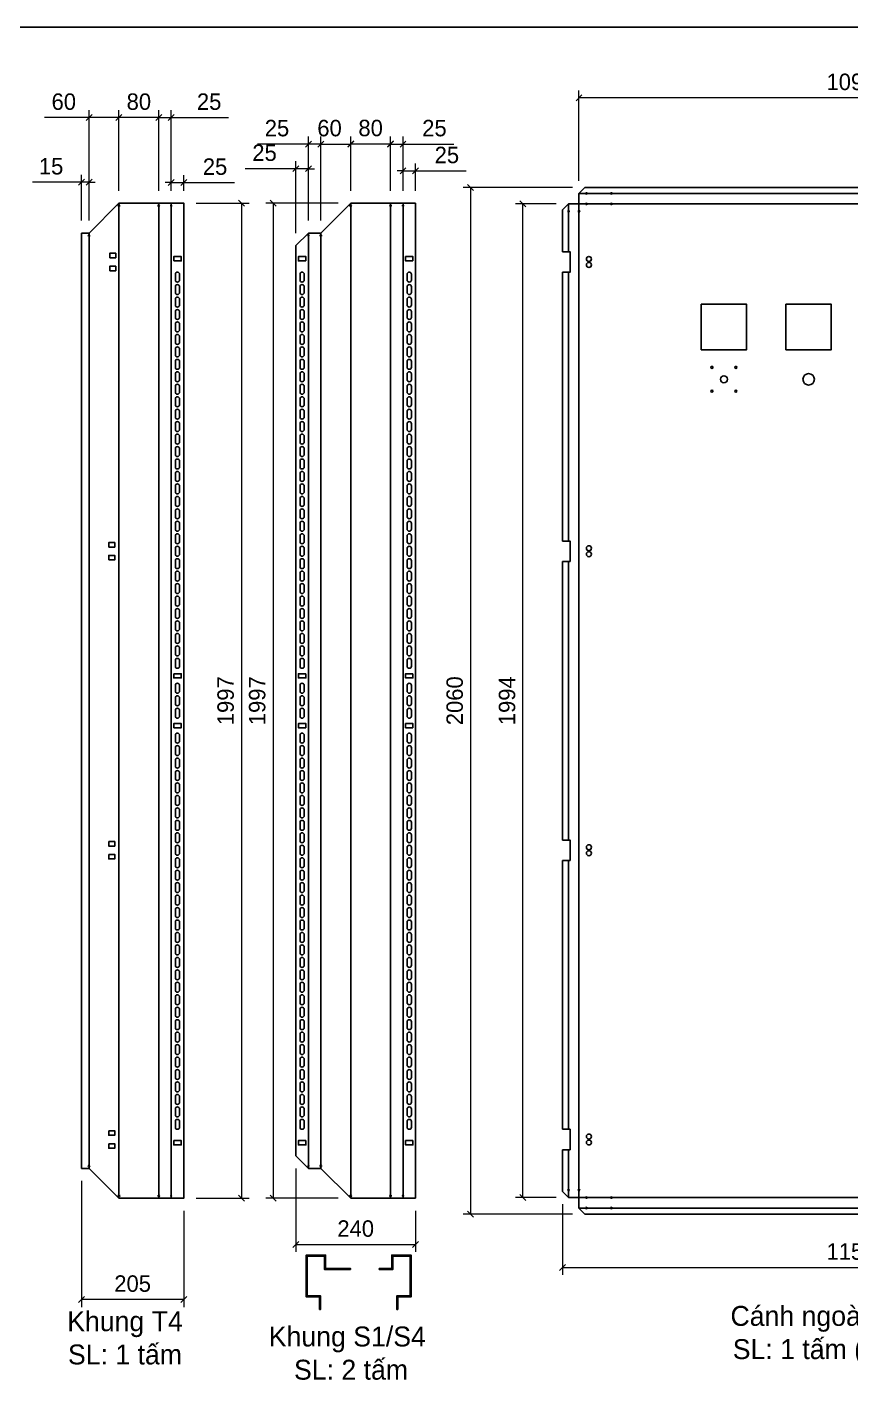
# Model space of a CAD drawing. Header units: millimetres. Extents: x 0 to 5930, y 0 to 4193.
# Drawn here: x 1402 to 3056, y 1476 to 4193 of the extents above; entities that cross this region are included whole.
import ezdxf
from ezdxf.enums import TextEntityAlignment as Align

# ---------------------------------------------------------------- set-up
doc = ezdxf.new("R2010")
doc.units = ezdxf.units.MM
doc.layers.add('CNC', color=7, linetype='Continuous')
doc.layers.add('DIM', color=253, linetype='Continuous')
doc.styles.add('Tahoma (Input Text)', font='tahoma.ttf')
doc.dimstyles.new('Dim-33', dxfattribs={"dimtxt": 33, "dimasz": 12, "dimexe": 15, "dimexo": 25, "dimgap": 15, "dimtad": 1, "dimdec": 0, "dimtxsty": 'Standard', "dimblk": 'OBLIQUE', "dimcen": 10, "dimclrd": 5, "dimclre": 5, "dimclrt": 3, "dimazin": 3, "dimtfac": 1, "dimtdec": 0, "dimtmove": 0, "dimatfit": 3, "dimldrblk": 'OPEN30', "dimlwd": 9, "dimlwe": 9})

# ---------------------------------------------------------------- blocks, each defined once
blk = doc.blocks.new('*D8')
at = {"color": 0, "linetype": 'ByBlock', "lineweight": -2}
for p, q in [((1685.5, 3874.6), (1697.5, 3886.6)), ((1722.5, 3886.6), (1710.5, 3874.6))]:
    blk.add_line(p, q, dxfattribs=at)
at = {"layer": 'Defpoints', "color": 0, "transparency": 16777216}
for p in [(1716.5, 3880.6), (1691.5, 3839.3), (1716.5, 3839.3)]:
    blk.add_point(p, dxfattribs=at)
at = {"layer": 'DIM', "color": 5, "lineweight": 9, "transparency": 16777216}
for p, q in [((1691.5, 3864.3), (1691.5, 3895.6)), ((1716.5, 3864.3), (1716.5, 3895.6)), ((1691.5, 3880.6), (1679.5, 3880.6)), ((1691.5, 3880.6), (1716.5, 3880.6)), ((1716.5, 3880.6), (1818.6, 3880.6))]:
    blk.add_line(p, q, dxfattribs=at)
at = {"layer": 'DIM', "color": 3, "transparency": 16777216, "insert": (1779.5, 3912.4), "char_height": 33, "attachment_point": 5}
blk.add_mtext('25', dxfattribs=at)
blk = doc.blocks.new('_Oblique')
at = {"color": 0, "linetype": 'ByBlock', "lineweight": -2}
blk.add_line((-0.5, -0.5), (0.5, 0.5), dxfattribs=at)
blk = doc.blocks.new('_Open30')
at = {"color": 0, "linetype": 'ByBlock', "lineweight": -2}
for p, q in [((-1, 0.27), (0, 0)), ((0, 0), (-1, -0.27)), ((0, 0), (-1, 0))]:
    blk.add_line(p, q, dxfattribs=at)
blk = doc.blocks.new('*D9')
at = {"color": 0, "linetype": 'ByBlock', "lineweight": -2}
for p, q in [((1660.5, 4004.9), (1672.5, 4016.9)), ((1697.5, 4016.9), (1685.5, 4004.9))]:
    blk.add_line(p, q, dxfattribs=at)
at = {"layer": 'Defpoints', "color": 0, "transparency": 16777216}
for p in [(1666.5, 4010.9), (1666.5, 3839.3), (1691.5, 3839.3)]:
    blk.add_point(p, dxfattribs=at)
at = {"layer": 'DIM', "color": 5, "lineweight": 9, "transparency": 16777216}
for p, q in [((1666.5, 3864.3), (1666.5, 4025.9)), ((1691.5, 3864.3), (1691.5, 4025.9)), ((1666.5, 4010.9), (1654.5, 4010.9)), ((1666.5, 4010.9), (1691.5, 4010.9)), ((1691.5, 4010.9), (1806.6, 4010.9))]:
    blk.add_line(p, q, dxfattribs=at)
at = {"layer": 'DIM', "color": 3, "transparency": 16777216, "insert": (1767.6, 4042.8), "char_height": 33, "attachment_point": 5}
blk.add_mtext('25', dxfattribs=at)
blk = doc.blocks.new('*D10')
at = {"color": 0, "linetype": 'ByBlock', "lineweight": -2}
for p, q in [((1592.5, 4016.9), (1580.5, 4004.9)), ((1660.5, 4004.9), (1672.5, 4016.9))]:
    blk.add_line(p, q, dxfattribs=at)
at = {"layer": 'Defpoints', "color": 0, "transparency": 16777216}
for p in [(1586.5, 4010.9), (1586.5, 3839.3), (1666.5, 3839.3)]:
    blk.add_point(p, dxfattribs=at)
at = {"layer": 'DIM', "color": 5, "lineweight": 9, "transparency": 16777216}
for p, q in [((1586.5, 3864.3), (1586.5, 4025.9)), ((1666.5, 3864.3), (1666.5, 4025.9)), ((1666.5, 4010.9), (1586.5, 4010.9))]:
    blk.add_line(p, q, dxfattribs=at)
at = {"layer": 'DIM', "color": 3, "transparency": 16777216, "insert": (1626.5, 4042.8), "char_height": 33, "attachment_point": 5}
blk.add_mtext('80', dxfattribs=at)
blk = doc.blocks.new('*D11')
at = {"color": 0, "linetype": 'ByBlock', "lineweight": -2}
for p, q in [((1532.5, 4016.9), (1520.5, 4004.9)), ((1580.5, 4004.9), (1592.5, 4016.9))]:
    blk.add_line(p, q, dxfattribs=at)
at = {"layer": 'Defpoints', "color": 0, "transparency": 16777216}
for p in [(1526.5, 4010.9), (1586.5, 3839.3), (1526.5, 3779.3)]:
    blk.add_point(p, dxfattribs=at)
at = {"layer": 'DIM', "color": 5, "lineweight": 9, "transparency": 16777216}
for p, q in [((1526.5, 3804.3), (1526.5, 4025.9)), ((1586.5, 3864.3), (1586.5, 4025.9)), ((1526.5, 4010.9), (1437.2, 4010.9)), ((1586.5, 4010.9), (1526.5, 4010.9))]:
    blk.add_line(p, q, dxfattribs=at)
at = {"layer": 'DIM', "color": 3, "transparency": 16777216, "insert": (1475.8, 4042.8), "char_height": 33, "attachment_point": 5}
blk.add_mtext('60', dxfattribs=at)
blk = doc.blocks.new('*D12')
at = {"color": 0, "linetype": 'ByBlock', "lineweight": -2}
for p, q in [((1505.5, 3875.3), (1517.5, 3887.3)), ((1532.5, 3887.3), (1520.5, 3875.3))]:
    blk.add_line(p, q, dxfattribs=at)
at = {"layer": 'Defpoints', "color": 0, "transparency": 16777216}
for p in [(1511.5, 3881.3), (1511.5, 3779.3), (1526.5, 3779.3)]:
    blk.add_point(p, dxfattribs=at)
at = {"layer": 'DIM', "color": 5, "lineweight": 9, "transparency": 16777216}
for p, q in [((1511.5, 3804.3), (1511.5, 3896.3)), ((1526.5, 3804.3), (1526.5, 3896.3)), ((1511.5, 3881.3), (1413.1, 3881.3)), ((1526.5, 3881.3), (1511.5, 3881.3)), ((1526.5, 3881.3), (1538.5, 3881.3))]:
    blk.add_line(p, q, dxfattribs=at)
at = {"layer": 'DIM', "color": 3, "transparency": 16777216, "insert": (1450.3, 3913.1), "char_height": 33, "attachment_point": 5}
blk.add_mtext('15', dxfattribs=at)
blk = doc.blocks.new('*D13')
at = {"color": 0, "linetype": 'ByBlock', "lineweight": -2}
for p, q in [((1838.7, 3833.3), (1826.7, 3845.3)), ((1826.7, 1848.3), (1838.7, 1836.3))]:
    blk.add_line(p, q, dxfattribs=at)
at = {"layer": 'Defpoints', "color": 0, "transparency": 16777216}
for p in [(1716.5, 3839.3), (1716.5, 1842.3), (1832.7, 1842.3)]:
    blk.add_point(p, dxfattribs=at)
at = {"layer": 'DIM', "color": 5, "lineweight": 9, "transparency": 16777216}
for p, q in [((1741.5, 3839.3), (1847.7, 3839.3)), ((1832.7, 3839.3), (1832.7, 1842.3)), ((1741.5, 1842.3), (1847.7, 1842.3))]:
    blk.add_line(p, q, dxfattribs=at)
at = {"layer": 'DIM', "color": 3, "transparency": 16777216, "insert": (1800.8, 2840.8), "char_height": 33, "attachment_point": 5, "rotation": 90}
blk.add_mtext('1997', dxfattribs=at)
blk = doc.blocks.new('A$C143B6121')
at = {"color": 2}
for p, q in [((3.2, 8.5), (14.7, 8.5)), ((3.2, 0), (14.7, 0))]:
    blk.add_line(p, q, dxfattribs=at)
for centre, start, end in [((3.2, 4.3), 90, 270), ((14.7, 4.3), 270, 90)]:
    blk.add_arc(centre, 4.25, start, end, dxfattribs=at)
blk = doc.blocks.new('*D14')
at = {"color": 0, "linetype": 'ByBlock', "lineweight": -2}
for p, q in [((1517.5, 1645.2), (1505.5, 1633.2)), ((1710.5, 1633.2), (1722.5, 1645.2))]:
    blk.add_line(p, q, dxfattribs=at)
at = {"layer": 'Defpoints', "color": 0, "transparency": 16777216}
for p in [(1511.5, 1902.3), (1716.5, 1842.3), (1511.5, 1639.2)]:
    blk.add_point(p, dxfattribs=at)
at = {"layer": 'DIM', "color": 5, "lineweight": 9, "transparency": 16777216}
for p, q in [((1511.5, 1877.3), (1511.5, 1624.2)), ((1716.5, 1817.3), (1716.5, 1624.2)), ((1716.5, 1639.2), (1511.5, 1639.2))]:
    blk.add_line(p, q, dxfattribs=at)
at = {"layer": 'DIM', "color": 3, "transparency": 16777216, "insert": (1614, 1671), "char_height": 33, "attachment_point": 5}
blk.add_mtext('205', dxfattribs=at)
blk = doc.blocks.new('f3daunguoc')
at = {"layer": 'CNC', "color": 2, "lineweight": -3}
blk.add_circle((0, 0), 1.5, dxfattribs=at)
blk = doc.blocks.new('*D30')
at = {"color": 0, "linetype": 'ByBlock', "lineweight": -2}
for p, q in [((2298.6, 3864.8), (2286.6, 3876.8)), ((2286.6, 1816.8), (2298.6, 1804.8))]:
    blk.add_line(p, q, dxfattribs=at)
at = {"layer": 'Defpoints', "color": 0, "transparency": 16777216}
for p in [(2522.1, 3870.8), (2292.6, 1810.8), (2522.1, 1810.8)]:
    blk.add_point(p, dxfattribs=at)
at = {"layer": 'DIM', "color": 5, "lineweight": 9, "transparency": 16777216}
for p, q in [((2497.1, 3870.8), (2277.6, 3870.8)), ((2292.6, 3870.8), (2292.6, 1810.8)), ((2497.1, 1810.8), (2277.6, 1810.8))]:
    blk.add_line(p, q, dxfattribs=at)
at = {"layer": 'DIM', "color": 3, "transparency": 16777216, "insert": (2260.7, 2840.8), "char_height": 33, "attachment_point": 5, "rotation": 90}
blk.add_mtext('2060', dxfattribs=at)
blk = doc.blocks.new('*D31')
at = {"color": 0, "linetype": 'ByBlock', "lineweight": -2}
for p, q in [((2403.6, 3831.8), (2391.6, 3843.8)), ((2391.6, 1849.8), (2403.6, 1837.8))]:
    blk.add_line(p, q, dxfattribs=at)
at = {"layer": 'Defpoints', "color": 0, "transparency": 16777216}
for p in [(2397.6, 3837.8), (2489.1, 3837.8), (2489.1, 1843.8)]:
    blk.add_point(p, dxfattribs=at)
at = {"layer": 'DIM', "color": 5, "lineweight": 9, "transparency": 16777216}
for p, q in [((2464.1, 3837.8), (2382.6, 3837.8)), ((2397.6, 1843.8), (2397.6, 3837.8)), ((2464.1, 1843.8), (2382.6, 1843.8))]:
    blk.add_line(p, q, dxfattribs=at)
at = {"layer": 'DIM', "color": 3, "transparency": 16777216, "insert": (2365.8, 2840.8), "char_height": 33, "attachment_point": 5, "rotation": 90}
blk.add_mtext('1994', dxfattribs=at)
blk = doc.blocks.new('*D32')
at = {"color": 0, "linetype": 'ByBlock', "lineweight": -2}
for p, q in [((2516.1, 4056.6), (2504.1, 4044.6)), ((3596.1, 4044.6), (3608.1, 4056.6))]:
    blk.add_line(p, q, dxfattribs=at)
at = {"layer": 'Defpoints', "color": 0, "transparency": 16777216}
for p in [(2510.1, 4050.6), (2510.1, 3858.8), (3602.1, 3858.8)]:
    blk.add_point(p, dxfattribs=at)
at = {"layer": 'DIM', "color": 5, "lineweight": 9, "transparency": 16777216}
for p, q in [((2510.1, 3883.8), (2510.1, 4065.6)), ((3602.1, 4050.6), (2510.1, 4050.6)), ((3602.1, 3883.8), (3602.1, 4065.6))]:
    blk.add_line(p, q, dxfattribs=at)
at = {"layer": 'DIM', "color": 3, "transparency": 16777216, "insert": (3056.1, 4082.5), "char_height": 33, "attachment_point": 5}
blk.add_mtext('1092', dxfattribs=at)
blk = doc.blocks.new('*D33')
at = {"color": 0, "linetype": 'ByBlock', "lineweight": -2}
for p, q in [((2483.1, 1709.5), (2471.1, 1697.5)), ((3629.1, 1697.5), (3641.1, 1709.5))]:
    blk.add_line(p, q, dxfattribs=at)
at = {"layer": 'Defpoints', "color": 0, "transparency": 16777216}
for p in [(2477.1, 1855.8), (3635.1, 1855.8), (3635.1, 1703.5)]:
    blk.add_point(p, dxfattribs=at)
at = {"layer": 'DIM', "color": 5, "lineweight": 9, "transparency": 16777216}
for p, q in [((2477.1, 1830.8), (2477.1, 1688.5)), ((3635.1, 1830.8), (3635.1, 1688.5)), ((2477.1, 1703.5), (3635.1, 1703.5))]:
    blk.add_line(p, q, dxfattribs=at)
at = {"layer": 'DIM', "color": 3, "transparency": 16777216, "insert": (3056.1, 1735.3), "char_height": 33, "attachment_point": 5}
blk.add_mtext('1158', dxfattribs=at)
blk = doc.blocks.new('khungtenAsean2')
at = {"color": 7}
blk.add_lwpolyline([(0, 0), (2970, 0), (2970, -2100), (0, -2100)], close=True, dxfattribs=at)
at = {"color": 1, "style": 'Tahoma (Input Text)', "flags": 8}
for tag, p in [('#01', (137.1, -2021.3)), ('#03', (506.6, -2019.3)), ('#05', (1106.6, -2021.3)), ('#07', (1834.7, -2021.3)), ('#09', (2146.7, -2021.3)), ('#02', (98.5, -2081.3)), ('#04', (486.1, -2081.3)), ('#06', (1065.3, -2081.3)), ('#08', (1817.4, -2081.3)), ('#10', (2146.7, -2081.3))]:
    blk.add_attdef(tag, p, '', height=25, dxfattribs=at)
blk.add_attdef('#11', text='', height=25, dxfattribs=at).set_placement((2915, -2067.3), align=Align.CENTER)
blk = doc.blocks.new('*D79')
at = {"color": 0, "linetype": 'ByBlock', "lineweight": -2}
for p, q in [((1997.8, 3963.8), (1985.8, 3951.8)), ((2045.8, 3951.8), (2057.8, 3963.8))]:
    blk.add_line(p, q, dxfattribs=at)
at = {"layer": 'Defpoints', "color": 0, "transparency": 16777216}
for p in [(2051.8, 3957.8), (2051.8, 3839.3), (1991.8, 3779.3)]:
    blk.add_point(p, dxfattribs=at)
at = {"layer": 'DIM', "color": 5, "lineweight": 9, "transparency": 16777216}
for p, q in [((1991.8, 3804.3), (1991.8, 3972.8)), ((2051.8, 3864.3), (2051.8, 3972.8)), ((1991.8, 3957.8), (2051.8, 3957.8))]:
    blk.add_line(p, q, dxfattribs=at)
at = {"layer": 'DIM', "color": 3, "transparency": 16777216, "insert": (2009.3, 3989.7), "char_height": 33, "attachment_point": 5}
blk.add_mtext('60', dxfattribs=at)
blk = doc.blocks.new('*D80')
at = {"color": 0, "linetype": 'ByBlock', "lineweight": -2}
for p, q in [((2057.8, 3964.1), (2045.8, 3952.1)), ((2125.8, 3952.1), (2137.8, 3964.1))]:
    blk.add_line(p, q, dxfattribs=at)
at = {"layer": 'Defpoints', "color": 0, "transparency": 16777216}
for p in [(2131.8, 3958.1), (2051.8, 3839.3), (2131.8, 3839.3)]:
    blk.add_point(p, dxfattribs=at)
at = {"layer": 'DIM', "color": 5, "lineweight": 9, "transparency": 16777216}
for p, q in [((2051.8, 3864.3), (2051.8, 3973.1)), ((2131.8, 3864.3), (2131.8, 3973.1)), ((2051.8, 3958.1), (2131.8, 3958.1))]:
    blk.add_line(p, q, dxfattribs=at)
at = {"layer": 'DIM', "color": 3, "transparency": 16777216, "insert": (2091.8, 3989.9), "char_height": 33, "attachment_point": 5}
blk.add_mtext('80', dxfattribs=at)
blk = doc.blocks.new('*D81')
at = {"color": 0, "linetype": 'ByBlock', "lineweight": -2}
for p, q in [((1960.8, 3951.8), (1972.8, 3963.8)), ((1997.8, 3963.8), (1985.8, 3951.8))]:
    blk.add_line(p, q, dxfattribs=at)
at = {"layer": 'Defpoints', "color": 0, "transparency": 16777216}
for p in [(1966.8, 3957.8), (1966.8, 3839.3), (1991.8, 3779.3)]:
    blk.add_point(p, dxfattribs=at)
at = {"layer": 'DIM', "color": 5, "lineweight": 9, "transparency": 16777216}
for p, q in [((1966.8, 3864.3), (1966.8, 3972.8)), ((1991.8, 3804.3), (1991.8, 3972.8)), ((1966.8, 3957.8), (1864.8, 3957.8)), ((1991.8, 3957.8), (1966.8, 3957.8)), ((1991.8, 3957.8), (2003.8, 3957.8))]:
    blk.add_line(p, q, dxfattribs=at)
at = {"layer": 'DIM', "color": 3, "transparency": 16777216, "insert": (1903.8, 3989.7), "char_height": 33, "attachment_point": 5}
blk.add_mtext('25', dxfattribs=at)
blk = doc.blocks.new('*D82')
at = {"color": 0, "linetype": 'ByBlock', "lineweight": -2}
for p, q in [((2125.8, 3951.8), (2137.8, 3963.8)), ((2162.8, 3963.8), (2150.8, 3951.8))]:
    blk.add_line(p, q, dxfattribs=at)
at = {"layer": 'Defpoints', "color": 0, "transparency": 16777216}
for p in [(2156.8, 3957.8), (2131.8, 3839.3), (2156.8, 3839.3)]:
    blk.add_point(p, dxfattribs=at)
at = {"layer": 'DIM', "color": 5, "lineweight": 9, "transparency": 16777216}
for p, q in [((2131.8, 3864.3), (2131.8, 3972.8)), ((2156.8, 3864.3), (2156.8, 3972.8)), ((2131.8, 3957.8), (2119.8, 3957.8)), ((2131.8, 3957.8), (2156.8, 3957.8)), ((2156.8, 3957.8), (2258.9, 3957.8))]:
    blk.add_line(p, q, dxfattribs=at)
at = {"layer": 'DIM', "color": 3, "transparency": 16777216, "insert": (2219.9, 3989.7), "char_height": 33, "attachment_point": 5}
blk.add_mtext('25', dxfattribs=at)
blk = doc.blocks.new('*D83')
at = {"color": 0, "linetype": 'ByBlock', "lineweight": -2}
for p, q in [((2150.8, 3897.9), (2162.8, 3909.9)), ((2187.8, 3909.9), (2175.8, 3897.9))]:
    blk.add_line(p, q, dxfattribs=at)
at = {"layer": 'Defpoints', "color": 0, "transparency": 16777216}
for p in [(2181.8, 3903.9), (2156.8, 3839.3), (2181.8, 3839.3)]:
    blk.add_point(p, dxfattribs=at)
at = {"layer": 'DIM', "color": 5, "lineweight": 9, "transparency": 16777216}
for p, q in [((2156.8, 3864.3), (2156.8, 3918.9)), ((2181.8, 3864.3), (2181.8, 3918.9)), ((2156.8, 3903.9), (2144.8, 3903.9)), ((2156.8, 3903.9), (2181.8, 3903.9)), ((2181.8, 3903.9), (2283.9, 3903.9))]:
    blk.add_line(p, q, dxfattribs=at)
at = {"layer": 'DIM', "color": 3, "transparency": 16777216, "insert": (2244.9, 3935.8), "char_height": 33, "attachment_point": 5}
blk.add_mtext('25', dxfattribs=at)
blk = doc.blocks.new('*D84')
at = {"color": 0, "linetype": 'ByBlock', "lineweight": -2}
for p, q in [((1935.8, 3902.5), (1947.8, 3914.5)), ((1972.8, 3914.5), (1960.8, 3902.5))]:
    blk.add_line(p, q, dxfattribs=at)
at = {"layer": 'Defpoints', "color": 0, "transparency": 16777216}
for p in [(1941.8, 3908.5), (1966.8, 3779.3), (1941.8, 3754.3)]:
    blk.add_point(p, dxfattribs=at)
at = {"layer": 'DIM', "color": 5, "lineweight": 9, "transparency": 16777216}
for p, q in [((1941.8, 3779.3), (1941.8, 3923.5)), ((1966.8, 3804.3), (1966.8, 3923.5)), ((1941.8, 3908.5), (1839.8, 3908.5)), ((1966.8, 3908.5), (1941.8, 3908.5)), ((1966.8, 3908.5), (1978.8, 3908.5))]:
    blk.add_line(p, q, dxfattribs=at)
at = {"layer": 'DIM', "color": 3, "transparency": 16777216, "insert": (1878.8, 3940.3), "char_height": 33, "attachment_point": 5}
blk.add_mtext('25', dxfattribs=at)
blk = doc.blocks.new('*D85')
at = {"color": 0, "linetype": 'ByBlock', "lineweight": -2}
for p, q in [((1902.1, 3833.3), (1890.1, 3845.3)), ((1890.1, 1848.3), (1902.1, 1836.3))]:
    blk.add_line(p, q, dxfattribs=at)
at = {"layer": 'Defpoints', "color": 0, "transparency": 16777216}
for p in [(2051.8, 3839.3), (1896.1, 1842.3), (2051.8, 1842.3)]:
    blk.add_point(p, dxfattribs=at)
at = {"layer": 'DIM', "color": 5, "lineweight": 9, "transparency": 16777216}
for p, q in [((2026.8, 3839.3), (1881.1, 3839.3)), ((1896.1, 3839.3), (1896.1, 1842.3)), ((2026.8, 1842.3), (1881.1, 1842.3))]:
    blk.add_line(p, q, dxfattribs=at)
at = {"layer": 'DIM', "color": 3, "transparency": 16777216, "insert": (1864.2, 2840.8), "char_height": 33, "attachment_point": 5, "rotation": 90}
blk.add_mtext('1997', dxfattribs=at)
blk = doc.blocks.new('*D86')
at = {"color": 0, "linetype": 'ByBlock', "lineweight": -2}
for p, q in [((1947.8, 1755.6), (1935.8, 1743.6)), ((2175.8, 1743.6), (2187.8, 1755.6))]:
    blk.add_line(p, q, dxfattribs=at)
at = {"layer": 'Defpoints', "color": 0, "transparency": 16777216}
for p in [(1941.8, 1927.3), (2181.8, 1842.3), (2181.8, 1749.6)]:
    blk.add_point(p, dxfattribs=at)
at = {"layer": 'DIM', "color": 5, "lineweight": 9, "transparency": 16777216}
for p, q in [((1941.8, 1902.3), (1941.8, 1734.6)), ((2181.8, 1817.3), (2181.8, 1734.6)), ((1941.8, 1749.6), (2181.8, 1749.6))]:
    blk.add_line(p, q, dxfattribs=at)
at = {"layer": 'DIM', "color": 3, "transparency": 16777216, "insert": (2061.8, 1781.4), "char_height": 33, "attachment_point": 5}
blk.add_mtext('240', dxfattribs=at)

msp = doc.modelspace()

# ---------------------------------------------------------------- linework, layer by layer
at = {"color": 7}
for p, q in [((1586.5, 3839.3), (1526.5, 3779.3)), ((1586.5, 3839.3), (1586.5, 1842.3)), ((1666.5, 3839.3), (1666.5, 1842.3)), ((1691.5, 3839.3), (1691.5, 1842.3)), ((1716.5, 3839.3), (1716.5, 1842.3)), ((2051.8, 3839.3), (2051.8, 1842.3)), ((2051.8, 3839.3), (2181.8, 3839.3)), ((2131.8, 3839.3), (2131.8, 1842.3)), ((2156.8, 1842.3), (2156.8, 3839.3)), ((2181.8, 1842.3), (2181.8, 3839.3)), ((1511.5, 3779.3), (1511.5, 1902.3)), ((1526.5, 3779.3), (1511.5, 3779.3)), ((1526.5, 3779.3), (1511.5, 3779.3)), ((1526.5, 3779.3), (1526.5, 1902.3)), ((1966.8, 1902.3), (1966.8, 3779.3)), ((1991.8, 1902.3), (1991.8, 3779.3)), ((1941.8, 1927.3), (1941.8, 3754.3)), ((1526.5, 1902.3), (1511.5, 1902.3)), ((1526.5, 1902.3), (1511.5, 1902.3)), ((1586.5, 1842.3), (1526.5, 1902.3)), ((2051.8, 1842.3), (2181.8, 1842.3))]:
    msp.add_line(p, q, dxfattribs=at)
at = {"color": 2}
for p, q in [((2051.8, 3839.3), (1991.8, 3779.3)), ((1966.8, 3779.3), (1941.8, 3754.3)), ((1991.8, 3779.3), (1966.8, 3779.3)), ((1966.8, 1902.3), (1941.8, 1927.3)), ((1991.8, 1902.3), (1966.8, 1902.3)), ((2051.8, 1842.3), (1991.8, 1902.3))]:
    msp.add_line(p, q, dxfattribs=at)
at = {"color": 7}
for points in [[(2477.1, 1939.8), (2477.1, 1855.8), (2489.1, 1843.8), (2510.1, 1843.8), (2510.1, 1822.8), (2522.1, 1810.8), (3590.1, 1810.8), (3602.1, 1822.8), (3602.1, 1843.8), (3623.1, 1843.8), (3635.1, 1855.8), (3635.1, 3825.8), (3623.1, 3837.8), (3602.1, 3837.8), (3602.1, 3858.8), (3590.1, 3870.8), (2522.1, 3870.8), (2510.1, 3858.8), (2510.1, 3837.8), (2489.1, 3837.8), (2477.1, 3825.8), (2477.1, 3741.8)], [(3602.1, 3858.8), (2510.1, 3858.8)], [(1586.5, 1842.3), (1716.5, 1842.3), (1716.5, 3839.3), (1586.5, 3839.3)], [(2489.1, 3837.8), (2489.1, 3741.8)], [(1511.5, 3779.3), (1511.5, 1902.3)], [(2477.1, 3700.8), (2477.1, 3161.3)], [(2489.1, 3700.8), (2489.1, 3161.3)], [(2477.1, 3120.3), (2477.1, 2561.3)], [(2489.1, 3120.3), (2489.1, 2561.3)], [(2477.1, 2520.3), (2477.1, 1980.8)], [(2489.1, 2520.3), (2489.1, 1980.8)], [(2489.1, 1939.8), (2489.1, 1843.8)], [(2510.1, 1822.8), (3602.1, 1822.8)], [(2051.4, 1699.4), (1999.4, 1699.4), (1999.4, 1726.4), (1964.4, 1726.4), (1964.4, 1646.4), (1991.4, 1646.4), (1991.4, 1619.4), (1989.4, 1619.4), (1989.4, 1644.4), (1962.4, 1644.4), (1962.4, 1728.4), (2001.4, 1728.4), (2001.4, 1701.4), (2051.4, 1701.4), (2051.4, 1699.4)], [(2109.1, 1699.4), (2136.1, 1699.4), (2136.1, 1726.4), (2171.1, 1726.4), (2171.1, 1646.4), (2144.1, 1646.4), (2144.1, 1619.4), (2146.1, 1619.4), (2146.1, 1644.4), (2173.1, 1644.4), (2173.1, 1728.4), (2134.1, 1728.4), (2134.1, 1701.4), (2109.1, 1701.4), (2109.1, 1699.4)]]:
    msp.add_lwpolyline(points, dxfattribs=at)
msp.add_lwpolyline([(3602.1, 3837.8), (2510.1, 3837.8), (2510.1, 1843.8), (3602.1, 1843.8)], close=True, dxfattribs=at)
at = {"color": 2}
for points in [[(1568, 3729.8), (1580, 3729.8), (1580, 3738.8), (1568, 3738.8)], [(1696.5, 3723.5), (1711.5, 3723.5), (1711.5, 3732), (1696.5, 3732)], [(1961.8, 3723.5), (1946.8, 3723.5), (1946.8, 3732), (1961.8, 3732)], [(2176.8, 3723.5), (2161.8, 3723.5), (2161.8, 3732), (2176.8, 3732)], [(1568, 3703.8), (1580, 3703.8), (1580, 3712.8), (1568, 3712.8)], [(1566, 3149.3), (1578, 3149.3), (1578, 3158.3), (1566, 3158.3)], [(1566, 3123.3), (1578, 3123.3), (1578, 3132.3), (1566, 3132.3)], [(1696.5, 2895), (1711.5, 2895), (1711.5, 2886.5), (1696.5, 2886.5)], [(1961.8, 2895), (1946.8, 2895), (1946.8, 2886.5), (1961.8, 2886.5)], [(2176.8, 2895), (2161.8, 2895), (2161.8, 2886.5), (2176.8, 2886.5)], [(1696.5, 2786.5), (1711.5, 2786.5), (1711.5, 2795), (1696.5, 2795)], [(1961.8, 2786.5), (1946.8, 2786.5), (1946.8, 2795), (1961.8, 2795)], [(2176.8, 2786.5), (2161.8, 2786.5), (2161.8, 2795), (2176.8, 2795)], [(1566, 2558.3), (1578, 2558.3), (1578, 2549.3), (1566, 2549.3)], [(1566, 2532.3), (1578, 2532.3), (1578, 2523.3), (1566, 2523.3)], [(1566, 1977.8), (1578, 1977.8), (1578, 1968.8), (1566, 1968.8)], [(1696.5, 1958), (1711.5, 1958), (1711.5, 1949.5), (1696.5, 1949.5)], [(1961.8, 1958), (1946.8, 1958), (1946.8, 1949.5), (1961.8, 1949.5)], [(2176.8, 1958), (2161.8, 1958), (2161.8, 1949.5), (2176.8, 1949.5)], [(1566, 1951.8), (1578, 1951.8), (1578, 1942.8), (1566, 1942.8)]]:
    msp.add_lwpolyline(points, close=True, dxfattribs=at)
for points in [[(2477.1, 3700.8), (2492.1, 3700.8), (2492.1, 3741.8), (2477.1, 3741.8)], [(2477.1, 3120.3), (2492.1, 3120.3), (2492.1, 3161.3), (2477.1, 3161.3)], [(2477.1, 2520.3), (2492.1, 2520.3), (2492.1, 2561.3), (2477.1, 2561.3)], [(2477.1, 1980.8), (2492.1, 1980.8), (2492.1, 1939.8), (2477.1, 1939.8)]]:
    msp.add_lwpolyline(points, dxfattribs=at)
at = {"ltscale": 300}
for points in [[(2755.6, 3545.3), (2846.6, 3545.3), (2846.6, 3636.3), (2755.6, 3636.3)], [(2925.6, 3545.3), (3016.6, 3545.3), (3016.6, 3636.3), (2925.6, 3636.3)]]:
    msp.add_lwpolyline(points, close=True, dxfattribs=at)
at = {"color": 2}
for centre, radius in [((1586.5, 3834.3), 1.5), ((1666.5, 3834.3), 1.5), ((1691.5, 3834.3), 1), ((2051.8, 3834.3), 1.5), ((2131.8, 3834.3), 1.5), ((2156.8, 3834.3), 1), ((1526.5, 3774.3), 1.5), ((1966.8, 3774.3), 1), ((1991.8, 3774.3), 1.5), ((2530.1, 3727.3), 5), ((2530.1, 3715.3), 5), ((2530.1, 3146.8), 5), ((2530.1, 3134.8), 5), ((2530.1, 2546.8), 5), ((2530.1, 2534.8), 5), ((2530.1, 1966.3), 5), ((2530.1, 1954.3), 5), ((1526.5, 1907.3), 1.5), ((1966.8, 1907.3), 1), ((1991.8, 1907.3), 1.5), ((1586.5, 1847.3), 1.5), ((1666.5, 1847.3), 1.5), ((1691.5, 1847.3), 1), ((2051.8, 1847.3), 1.5), ((2131.8, 1847.3), 1.5), ((2156.8, 1847.3), 1)]:
    msp.add_circle(centre, radius, dxfattribs=at)
at = {"ltscale": 300}
for centre, radius in [((2777.1, 3509.8), 2), ((2825.1, 3509.8), 2), ((2801.1, 3485.8), 7), ((2971.1, 3485.8), 11.5), ((2777.1, 3461.8), 2), ((2825.1, 3461.8), 2)]:
    msp.add_circle(centre, radius, dxfattribs=at)

# ---------------------------------------------------------------- block references
at = {"color": 7, "xscale": 1.996500000008381, "yscale": 1.996500000008381, "zscale": 1.996500000008381}
msp.add_blockref('khungtenAsean2', (0, 4192.7), dxfattribs=at)
at = {"lineweight": -3, "xscale": -1, "rotation": 180}
for p in [(2525.1, 3858.8), (2575.1, 3858.8), (2525.1, 3837.8), (2575.1, 3837.8), (2489.1, 3822.8), (2510.1, 3822.8)]:
    msp.add_blockref('f3daunguoc', p, dxfattribs=at)
at = {"color": 7, "xscale": -1, "rotation": 90}
for p in [(1708.3, 3699.8), (1958.6, 3699.8), (2173.6, 3699.8), (1708.3, 3674.8), (1958.6, 3674.8), (2173.6, 3674.8), (1708.3, 3649.8), (1958.6, 3649.8), (2173.6, 3649.8), (1708.3, 3624.8), (1958.6, 3624.8), (2173.6, 3624.8), (1708.3, 3599.8), (1958.6, 3599.8), (2173.6, 3599.8), (1708.3, 3574.8), (1958.6, 3574.8), (2173.6, 3574.8), (1708.3, 3549.8), (1958.6, 3549.8), (2173.6, 3549.8), (1708.3, 3524.8), (1708.3, 3524.8), (1958.6, 3524.8), (1958.6, 3524.8), (2173.6, 3524.8), (2173.6, 3524.8), (1708.3, 3499.8), (1958.6, 3499.8), (2173.6, 3499.8), (1708.3, 3474.8), (1708.3, 3449.8), (1958.6, 3474.8), (1958.6, 3449.8), (2173.6, 3474.8), (2173.6, 3449.8), (1708.3, 3424.8), (1958.6, 3424.8), (2173.6, 3424.8), (1708.3, 3399.8), (1958.6, 3399.8), (2173.6, 3399.8), (1708.3, 3374.8), (1958.6, 3374.8), (2173.6, 3374.8), (1708.3, 3349.8), (1958.6, 3349.8), (2173.6, 3349.8), (1708.3, 3324.8), (1958.6, 3324.8), (2173.6, 3324.8), (1708.3, 3299.8), (1958.6, 3299.8), (2173.6, 3299.8), (1708.3, 3274.8), (1958.6, 3274.8), (2173.6, 3274.8), (1708.3, 3249.8), (1958.6, 3249.8), (2173.6, 3249.8), (1708.3, 3224.8), (1958.6, 3224.8), (2173.6, 3224.8), (1708.3, 3199.8), (1958.6, 3199.8), (2173.6, 3199.8), (1708.3, 3174.8), (1958.6, 3174.8), (2173.6, 3174.8), (1708.3, 3149.8), (1708.3, 3124.8), (1958.6, 3149.8), (1958.6, 3124.8), (2173.6, 3149.8), (2173.6, 3124.8), (1708.3, 3099.8), (1958.6, 3099.8), (2173.6, 3099.8), (1708.3, 3074.8), (1958.6, 3074.8), (2173.6, 3074.8), (1708.3, 3049.8), (1958.6, 3049.8), (2173.6, 3049.8), (1708.3, 3024.8), (1958.6, 3024.8), (2173.6, 3024.8), (1708.3, 2999.8), (1708.3, 2999.8), (1958.6, 2999.8), (1958.6, 2999.8), (2173.6, 2999.8), (2173.6, 2999.8), (1708.3, 2974.8), (1958.6, 2974.8), (2173.6, 2974.8), (1708.3, 2949.8), (1958.6, 2949.8), (2173.6, 2949.8), (1708.3, 2924.8), (1958.6, 2924.8), (2173.6, 2924.8), (1708.3, 2874.8), (1958.6, 2874.8), (2173.6, 2874.8)]:
    msp.add_blockref('A$C143B6121', p, dxfattribs=at)
at = {"color": 7, "rotation": 90}
for p in [(1708.3, 2831.8), (1708.3, 2806.8), (1958.6, 2831.8), (1958.6, 2806.8), (2173.6, 2831.8), (2173.6, 2806.8), (1708.3, 2756.8), (1958.6, 2756.8), (2173.6, 2756.8), (1708.3, 2731.8), (1958.6, 2731.8), (2173.6, 2731.8), (1708.3, 2706.8), (1958.6, 2706.8), (2173.6, 2706.8), (1708.3, 2681.8), (1708.3, 2681.8), (1958.6, 2681.8), (1958.6, 2681.8), (2173.6, 2681.8), (2173.6, 2681.8), (1708.3, 2656.8), (1958.6, 2656.8), (2173.6, 2656.8), (1708.3, 2631.8), (1958.6, 2631.8), (2173.6, 2631.8), (1708.3, 2606.8), (1958.6, 2606.8), (2173.6, 2606.8), (1708.3, 2581.8), (1958.6, 2581.8), (2173.6, 2581.8), (1708.3, 2556.8), (1958.6, 2556.8), (2173.6, 2556.8), (1708.3, 2531.8), (1958.6, 2531.8), (2173.6, 2531.8), (1708.3, 2506.8), (1708.3, 2481.8), (1958.6, 2506.8), (1958.6, 2481.8), (2173.6, 2506.8), (2173.6, 2481.8), (1708.3, 2456.8), (1958.6, 2456.8), (2173.6, 2456.8), (1708.3, 2431.8), (1958.6, 2431.8), (2173.6, 2431.8), (1708.3, 2406.8), (1958.6, 2406.8), (2173.6, 2406.8), (1708.3, 2381.8), (1958.6, 2381.8), (2173.6, 2381.8), (1708.3, 2356.8), (1958.6, 2356.8), (2173.6, 2356.8), (1708.3, 2331.8), (1958.6, 2331.8), (2173.6, 2331.8), (1708.3, 2306.8), (1958.6, 2306.8), (2173.6, 2306.8), (1708.3, 2281.8), (1958.6, 2281.8), (2173.6, 2281.8), (1708.3, 2256.8), (1958.6, 2256.8), (2173.6, 2256.8), (1708.3, 2231.8), (1958.6, 2231.8), (2173.6, 2231.8), (1708.3, 2206.8), (1708.3, 2181.8), (1958.6, 2206.8), (1958.6, 2181.8), (2173.6, 2206.8), (2173.6, 2181.8), (1708.3, 2156.8), (1708.3, 2156.8), (1958.6, 2156.8), (1958.6, 2156.8), (2173.6, 2156.8), (2173.6, 2156.8), (1708.3, 2131.8), (1958.6, 2131.8), (2173.6, 2131.8), (1708.3, 2106.8), (1958.6, 2106.8), (2173.6, 2106.8), (1708.3, 2081.8), (1958.6, 2081.8), (2173.6, 2081.8), (1708.3, 2056.8), (1958.6, 2056.8), (2173.6, 2056.8), (1708.3, 2031.8), (1958.6, 2031.8), (2173.6, 2031.8), (1708.3, 2006.8), (1958.6, 2006.8), (2173.6, 2006.8), (1708.3, 1981.8), (1958.6, 1981.8), (2173.6, 1981.8)]:
    msp.add_blockref('A$C143B6121', p, dxfattribs=at)
at = {"lineweight": -3}
for p in [(2489.1, 1858.8), (2510.1, 1858.8), (2525.1, 1843.8), (2525.1, 1822.8), (2575.1, 1843.8), (2575.1, 1822.8)]:
    msp.add_blockref('f3daunguoc', p, dxfattribs=at)

# ---------------------------------------------------------------- texts
at = {"color": 2, "char_height": 40, "width": 775, "attachment_point": 5}
for s, insert in [('Khung T4\\PSL: 1 tấm', (1598.6, 1562)), ('Cánh ngoài KHUNG 1^JSL: 1 tấm ( tôn 2 mm)', (3077.4, 1567)), ('Khung S1/S4\\P SL: 2 tấm', (2045, 1531.4))]:
    msp.add_mtext(s, dxfattribs=dict(at, insert=insert))

# ---------------------------------------------------------------- dimensions: what is measured, and where the dimension line sits
at = {"layer": 'DIM', "color": 2}
for base, p1, p2, picture, middle in [((2510.1, 4050.6), (3602.1, 3858.8), (2510.1, 3858.8), '*D32', (3056.1, 4082.5)), ((1941.8, 3908.5), (1966.8, 3779.3), (1941.8, 3754.3), '*D84', (1878.8, 3940.3)), ((2181.8, 1749.6), (1941.8, 1927.3), (2181.8, 1842.3), '*D86', (2061.8, 1781.4)), ((3635.1, 1703.5), (2477.1, 1855.8), (3635.1, 1855.8), '*D33', (3056.1, 1735.3))]:
    dim = msp.add_linear_dim(base=base, p1=p1, p2=p2, dimstyle='Dim-33', dxfattribs=at)
    dim.commit()
    dim.dimension.update_dxf_attribs({"geometry": picture, "text_midpoint": middle})
at = {"layer": 'DIM', "color": 7}
for base, p1, p2, angle, picture, middle in [((1526.5, 4010.9), (1586.5, 3839.3), (1526.5, 3779.3), 180, '*D11', (1475.8, 4042.8)), ((1586.5, 4010.9), (1666.5, 3839.3), (1586.5, 3839.3), 180, '*D10', (1626.5, 4042.8)), ((2156.8, 3957.8), (2131.8, 3839.3), (2156.8, 3839.3), 180, '*D82', (2219.9, 3989.7)), ((2181.8, 3903.9), (2156.8, 3839.3), (2181.8, 3839.3), 180, '*D83', (2244.9, 3935.8)), ((1511.5, 3881.3), (1526.5, 3779.3), (1511.5, 3779.3), 180, '*D12', (1450.3, 3913.1)), ((1716.5, 3880.6), (1691.5, 3839.3), (1716.5, 3839.3), 180, '*D8', (1779.5, 3912.4)), ((1832.7, 1842.3), (1716.5, 3839.3), (1716.5, 1842.3), 90, '*D13', (1800.8, 2840.8))]:
    dim = msp.add_linear_dim(base=base, p1=p1, p2=p2, angle=angle, dimstyle='Dim-33', dxfattribs=at)
    dim.commit()
    dim.dimension.update_dxf_attribs({"geometry": picture, "text_midpoint": middle})
dim = msp.add_linear_dim(base=(1666.5, 4010.9), p1=(1691.5, 3839.3), p2=(1666.5, 3839.3), angle=180, dimstyle='Dim-33', dxfattribs=at)
dim.commit()
dim.dimension.update_dxf_attribs({"geometry": '*D9', "text_midpoint": (1767.6, 4010.9), "dimtype": 160})
dim = msp.add_linear_dim(base=(1966.8, 3957.8), p1=(1991.8, 3779.3), p2=(1966.8, 3839.3), dimstyle='Dim-33', dxfattribs=at)
dim.commit()
dim.dimension.update_dxf_attribs({"geometry": '*D81', "text_midpoint": (1903.8, 3989.7)})
for base, p1, p2, picture, middle in [((2051.8, 3957.8), (1991.8, 3779.3), (2051.8, 3839.3), '*D79', (2009.3, 3957.8)), ((2131.8, 3958.1), (2051.8, 3839.3), (2131.8, 3839.3), '*D80', (2091.8, 3958.1))]:
    dim = msp.add_linear_dim(base=base, p1=p1, p2=p2, dimstyle='Dim-33', dxfattribs=at)
    dim.commit()
    dim.dimension.update_dxf_attribs({"geometry": picture, "text_midpoint": middle, "dimtype": 160})
at = {"layer": 'DIM', "color": 2}
dim = msp.add_linear_dim(base=(2292.6, 1810.8), p1=(2522.1, 3870.8), p2=(2522.1, 1810.8), angle=90, dimstyle='Dim-33', dxfattribs=at)
dim.commit()
dim.dimension.update_dxf_attribs({"geometry": '*D30', "text_midpoint": (2292.6, 2840.8), "dimtype": 160})
for base, p1, p2, angle, picture, middle in [((1896.1, 1842.3), (2051.8, 3839.3), (2051.8, 1842.3), 90, '*D85', (1864.2, 2840.8)), ((2397.6, 3837.8), (2489.1, 1843.8), (2489.1, 3837.8), 90, '*D31', (2365.8, 2840.8)), ((1511.5, 1639.2), (1716.5, 1842.3), (1511.5, 1902.3), 180, '*D14', (1614, 1671))]:
    dim = msp.add_linear_dim(base=base, p1=p1, p2=p2, angle=angle, dimstyle='Dim-33', dxfattribs=at)
    dim.commit()
    dim.dimension.update_dxf_attribs({"geometry": picture, "text_midpoint": middle})

doc.saveas('drawing.dxf')
